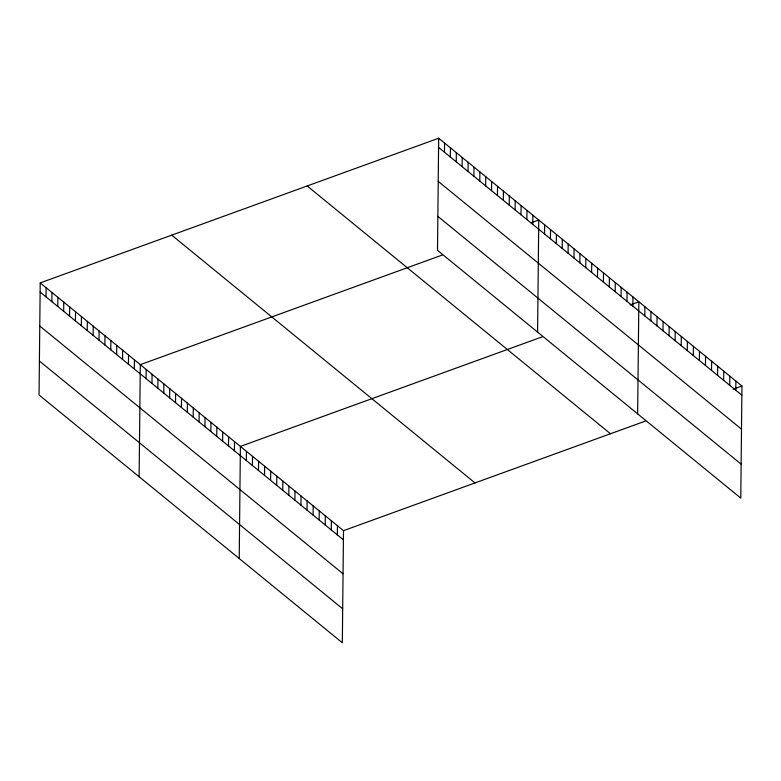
<?xml version="1.0" encoding="UTF-8"?>
<svg xmlns="http://www.w3.org/2000/svg" width="781" height="781" viewBox="0 0 781 781"><rect width="100%" height="100%" fill="white"/><g stroke="black" fill="none" stroke-linecap="round" stroke-linejoin="round"><path stroke-width="1.17" d="M40.221 282.888L39.05 394.981L342.332 642.763L343.503 530.67L40.221 282.888L438.668 138.237L741.95 386.019L740.778 498.112L437.497 250.33L438.668 138.237M46.011 296.868L46.108 287.691M51.897 301.671L51.995 292.504M57.794 306.484L57.882 297.317M63.681 311.297L63.769 302.13M69.568 316.1L69.655 306.933M75.454 320.913L75.552 311.746M81.341 325.726L81.439 316.559M87.228 330.539L87.326 321.362M93.115 335.342L93.212 326.175M99.002 340.155L99.099 330.988M104.888 344.968L104.986 335.791M110.775 349.771L110.873 340.604M116.662 354.584L116.759 345.417M122.549 359.397L122.646 350.22M128.435 364.2L128.533 355.033M134.322 369.013L134.42 359.846M139.135 476.742L140.307 364.659L442.329 255.016M146.096 378.629L146.193 369.462M151.983 383.442L152.08 374.275M157.869 388.255L157.967 379.088M163.756 393.068L163.854 383.891M169.643 397.871L169.741 388.704M175.53 402.684L175.627 393.517M181.417 407.497L181.514 398.32M187.313 412.3L187.401 403.133M193.2 417.113L193.288 407.946M199.087 421.925L199.175 412.749M204.973 426.729L205.061 417.562M210.86 431.542L210.958 422.375M216.747 436.354L216.845 427.187M222.634 441.167L222.731 431.991M228.521 445.971L228.618 436.804M234.407 450.783L234.505 441.616M239.22 558.513L240.392 446.42L542.414 336.777M246.357 460.546L246.454 451.379M252.429 465.505L252.517 456.338M258.491 470.455L258.589 461.288M264.554 475.414L264.652 466.247M270.626 480.374L270.714 471.197M276.689 485.323L276.786 476.156M282.751 490.283L282.849 481.116M288.814 495.242L288.911 486.065M294.886 500.191L294.984 491.024M300.949 505.151L301.046 495.984M307.011 510.1L307.109 500.933M313.083 515.06L313.181 505.893M319.146 520.019L319.244 510.842M325.208 524.969L325.306 515.802M331.281 529.928L331.378 520.761M337.343 534.887L337.441 525.711M444.457 152.217L444.555 143.05M450.344 157.03L450.442 147.863M456.231 161.843L456.329 152.666M462.118 166.646L462.215 157.479M468.004 171.459L468.102 162.292M473.901 176.272L473.989 167.095M479.788 181.075L479.876 171.908M485.675 185.888L485.762 176.721M491.561 190.701L491.649 181.524M497.448 195.504L497.546 186.337M503.335 200.317L503.433 191.15M509.222 205.13L509.319 195.963M515.109 209.943L515.206 200.766M520.995 214.746L521.093 205.579M526.882 219.559L526.98 210.392M532.769 224.372L532.867 215.195M537.582 332.101L538.753 220.008L531.08 222.79M544.542 233.988L544.64 224.821M550.429 238.801L550.527 229.624M556.316 243.604L556.414 234.437M562.203 248.417L562.3 239.25M568.09 253.229L568.187 244.053M573.976 258.033L574.074 248.866M579.863 262.846L579.961 253.679M585.75 267.658L585.848 258.491M591.637 272.471L591.734 263.295M597.524 277.275L597.621 268.108M603.41 282.087L603.508 272.92M609.307 286.9L609.395 277.724M615.194 291.704L615.282 282.537M621.08 296.516L621.168 287.349M626.967 301.329L627.055 292.153M632.854 306.132L632.952 296.965M637.657 413.871L638.838 301.778L630.072 304.961M644.803 315.905L644.901 306.728M650.866 320.854L650.963 311.687M656.938 325.814L657.036 316.647M663.001 330.773L663.098 321.596M669.063 335.723L669.161 326.556M675.135 340.682L675.223 331.515M681.198 345.632L681.296 336.465M687.26 350.591L687.358 341.424M693.333 355.55L693.421 346.373M699.395 360.5L699.493 351.333M705.458 365.459L705.555 356.292M711.53 370.419L711.618 361.242M717.593 375.368L717.69 366.201M723.655 380.327L723.753 371.16M729.727 385.277L729.815 376.11M735.79 390.236L735.887 381.069M343.503 530.67L645.526 421.027M733.183 389.202L741.95 386.019M438.571 147.404L741.852 395.196M438.219 181.377L741.501 429.159M437.848 216.366L741.13 464.148M307.187 185.976L610.459 433.758M171.713 235.149L474.994 482.931M40.124 292.055L343.406 539.837M39.772 326.019L343.054 573.801M39.401 361.017L342.683 608.799"/></g></svg>
